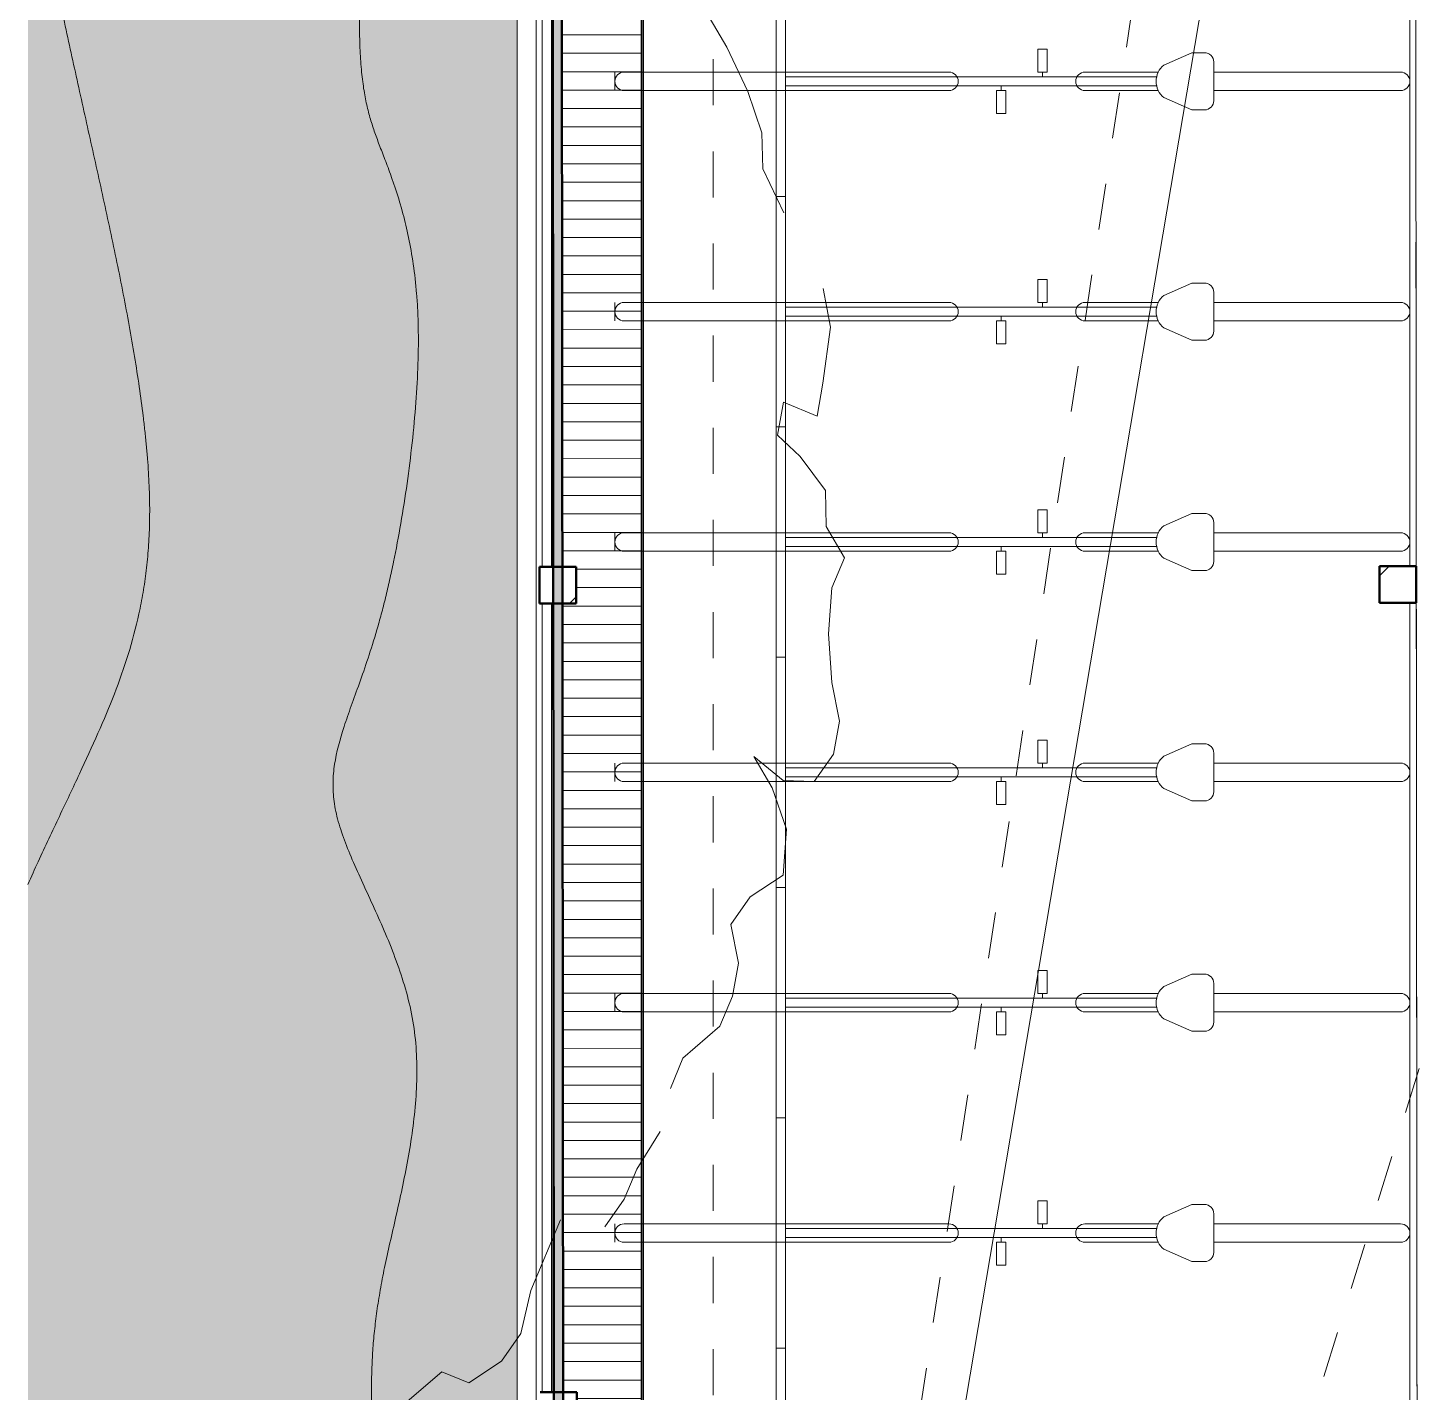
# Model space of a CAD drawing. Header units: metres. Extents: x -2.6 to 53.4, y 58.8 to 100.4.
# Drawn here: x -0.889 to 2.132, y 73.345 to 76.306 of the extents above; entities that cross this region are included whole.
import ezdxf

# ---------------------------------------------------------------- set-up
doc = ezdxf.new("R2010")
doc.units = ezdxf.units.M
doc.linetypes.add('Verdeckt', pattern=[0.003, 0.002, -0.001])
doc.linetypes.add('Verdeckt Unten', pattern=[0.005, 0.003, -0.002])
for name, color, linetype, lineweight in [('A-DETL-GENF_', 92, 'Continuous', 13), ('A-DETL-MBND', 5, 'Continuous', 5), ('A_2D', 7, 'Continuous', 13), ('A_Baeume', 92, 'Continuous', 13), ('A_Decken', 8, 'Continuous', 13), ('A_Parkplatz', 7, 'Continuous', 13), ('A_Raeume', 7, 'Continuous', 13), ('A_Raeume_', 7, 'Continuous', 5), ('A_Waende', 7, 'Continuous', 13), ('A_Waende_SHR', 251, 'Continuous', 13)]:
    doc.layers.add(name, color=color, linetype=linetype, lineweight=lineweight)

# ---------------------------------------------------------------- blocks, each defined once
blk = doc.blocks.new('Pergola1 - Pergola-4560027-263_PP_00EG_BT1')
at = {"layer": 'A_Waende_SHR', "lineweight": 5}
h = blk.add_hatch(dxfattribs=at)
h.set_pattern_fill('FP_95', color=250, style=0, pattern_type=2)
h.set_pattern_definition([(45, (0.1, 0), (-0.1414214, 0.2828427), []), (45, (0, 0), (-0.1414214, 0.2828427), [0.1, -0.15]), (45, (-0.1, 0), (-0.1414214, 0.2828427), [])])
h.paths.add_polyline_path([(0.227, 67.8896), (0.307, 67.8898), (0.3069, 67.9196), (0.2569, 67.9196), (0.2569, 67.9696), (0.2269, 67.9696), (0.227, 67.8896)])
h.paths.add_polyline_path([(2.0495, 67.8911), (2.1295, 67.8913), (2.1294, 67.9712), (2.0494, 67.9711), (2.0495, 67.8913)])
h.paths.add_polyline_path([(0.2769, 67.9396), (0.3069, 67.9396), (0.3069, 67.9696), (0.2769, 67.9696), (0.2769, 67.9411)])
h.paths.add_polyline_path([(0.2254, 69.6812), (0.2554, 69.6812), (0.2553, 69.7612), (0.2253, 69.7612)])
h.paths.add_polyline_path([(0.2754, 69.6813), (0.3054, 69.6813), (0.3053, 69.7613), (0.2753, 69.7613), (0.2754, 69.7313)])
h.paths.add_polyline_path([(0.2238, 71.4729), (0.2538, 71.4729), (0.2538, 71.5529), (0.2238, 71.5529)])
h.paths.add_polyline_path([(0.2738, 71.4729), (0.3038, 71.473), (0.3038, 71.553), (0.2738, 71.5529), (0.2738, 71.5229)])
h.paths.add_polyline_path([(2.0464, 71.4745), (2.1264, 71.4745), (2.1263, 71.5545), (2.0463, 71.5545)])
h.paths.add_polyline_path([(0.2223, 73.2646), (0.2523, 73.2646), (0.2517, 73.3446), (0.2222, 73.3446)])
h.paths.add_polyline_path([(0.2723, 73.2646), (0.3023, 73.2646), (0.3022, 73.3446), (0.2722, 73.3446), (0.2722, 73.3146)])
h.paths.add_polyline_path([(0.2207, 75.0562), (0.2507, 75.0562), (0.2507, 75.1362), (0.2207, 75.1362), (0.2207, 75.0705)])
h.paths.add_polyline_path([(0.2707, 75.0563), (0.3007, 75.0563), (0.3007, 75.1363), (0.2707, 75.1363), (0.2707, 75.0705)])
h.paths.add_polyline_path([(2.0433, 75.0578), (2.1233, 75.0579), (2.1232, 75.1379), (2.0432, 75.1378)])
h.paths.add_polyline_path([(0.2192, 76.8479), (0.2492, 76.8479), (0.2491, 76.9279), (0.2191, 76.9279)])
h.paths.add_polyline_path([(0.2692, 76.8479), (0.2992, 76.848), (0.2991, 76.928), (0.2691, 76.9279), (0.2691, 76.8979)])
h.paths.add_polyline_path([(0.2176, 78.6396), (0.2476, 78.6396), (0.2476, 78.7196), (0.2176, 78.7196), (0.2176, 78.6414)])
h.paths.add_polyline_path([(0.2676, 78.6396), (0.2976, 78.6396), (0.2976, 78.7196), (0.2676, 78.7196), (0.2676, 78.6414)])
h.paths.add_polyline_path([(2.0402, 78.6411), (2.1202, 78.6412), (2.1201, 78.7212), (2.0401, 78.7211)])
h.paths.add_polyline_path([(0.2161, 80.4312), (0.2461, 80.4312), (0.246, 80.4828), (0.296, 80.4828), (0.296, 80.5113), (0.216, 80.5112), (0.216, 80.4693)])
h.paths.add_polyline_path([(0.2661, 80.4313), (0.2961, 80.4313), (0.296, 80.4628), (0.2661, 80.4628), (0.2661, 80.4506)])
h.paths.add_polyline_path([(2.0386, 80.4328), (2.1186, 80.4329), (2.1186, 80.5129), (2.0386, 80.5128), (2.0386, 80.4628)])
h = blk.add_hatch(dxfattribs=at)
h.set_pattern_fill('FP_94', color=250, style=0, pattern_type=2)
h.set_pattern_definition([(216.87, (0.0833, 0.20825), (0.624749256, 0.416501116), [0.10413, -0.93713]), (206.565, (0.20825, 0.14578), (-0.20825414, -0.2082493), [0.23283, -0.23283]), (198.435, (0.20825, 0.04165), (-0.41650024, -0.208245843), [0.13171, -0.52684])])
h.paths.add_polyline_path([(0.2569, 67.9196), (2.0495, 67.9211), (2.0495, 67.9411), (0.2769, 67.9396), (0.2661, 80.4628), (2.0386, 80.4628), (2.0386, 80.4828), (0.246, 80.4828), (0.2569, 67.9285)])
at = {"layer": 'A_Waende', "lineweight": 50}
for p, q in [((0.246, 80.4828), (0.2569, 67.9196)), ((0.2769, 67.9396), (0.2661, 80.4628)), ((0.3007, 75.1363), (0.2207, 75.1362)), ((0.2207, 75.1362), (0.2207, 75.0562)), ((0.3007, 75.0563), (0.3007, 75.1363)), ((2.1232, 75.1379), (2.0432, 75.1378)), ((2.0432, 75.1378), (2.0433, 75.0578)), ((2.1233, 75.0579), (2.1232, 75.1379)), ((0.2207, 75.0562), (0.3007, 75.0563)), ((2.0433, 75.0578), (2.1233, 75.0579)), ((0.3022, 73.3446), (0.2222, 73.3446)), ((0.3023, 73.2646), (0.3022, 73.3446))]:
    blk.add_line(p, q, dxfattribs=at)
blk = doc.blocks.new('Bepf_Baum - Rotahorn - 9 Meter-V40-263_PP_00EG_BT1')
at = {"layer": 'A_Baeume'}
for p, q in [((1.5756, 1.899), (1.6703, 1.8279)), ((1.6703, 1.8279), (1.7491, 1.7568)), ((1.7491, 1.7568), (1.8122, 1.6857)), ((1.8122, 1.6857), (1.8438, 1.6146)), ((1.8438, 1.6146), (1.9226, 1.5435)), ((2.0646, 1.425), (2.1119, 1.3539)), ((2.1119, 1.3539), (2.1434, 1.2354)), ((2.1434, 1.2354), (2.1592, 1.1643)), ((2.0803, 1.1643), (2.0961, 1.0932)), ((2.1592, 1.1643), (2.0803, 1.1643)), ((2.0961, 1.0932), (2.1592, 1.0695)), ((2.1592, 1.0695), (2.2381, 1.0221)), ((2.2381, 1.0221), (2.2696, 0.951)), ((2.2696, 0.951), (2.3327, 0.9036)), ((2.3327, 0.9036), (2.3327, 0.8325)), ((2.3327, 0.8325), (2.3642, 0.7377)), ((2.3642, 0.7377), (2.4116, 0.6429)), ((2.4116, 0.6429), (2.4589, 0.5718)), ((2.4589, 0.5718), (2.4747, 0.5007)), ((2.4747, 0.5007), (2.4589, 0.4296)), ((2.3169, 0.4296), (2.38, 0.3822)), ((2.3958, 0.4059), (2.3169, 0.4296)), ((2.4589, 0.4296), (2.3958, 0.4059)), ((2.38, 0.3822), (2.4431, 0.3111)), ((2.4431, 0.3111), (2.4747, 0.2163)), ((2.4747, 0.2163), (2.4273, 0.1452)), ((2.4273, 0.1452), (2.4116, 0.0741)), ((2.4116, 0.0741), (2.4589, 0.003)), ((2.4589, 0.003), (2.4747, -0.0681)), ((2.4747, -0.0681), (2.4747, -0.1392)), ((2.4747, -0.1392), (2.4273, -0.234)), ((2.4273, -0.234), (2.4273, -0.3051)), ((2.4431, -0.3999), (2.4273, -0.4947)), ((2.4273, -0.4947), (2.4273, -0.5658)), ((2.4273, -0.5658), (2.4116, -0.6369)), ((2.3169, -0.6606), (2.3169, -0.8265)), ((2.3169, -0.8265), (2.3327, -0.9213)), ((2.3327, -0.9213), (2.3169, -0.9924)), ((2.3169, -0.9924), (2.2696, -1.0635)), ((2.2065, -1.0635), (2.1592, -1.1583)), ((2.2696, -1.0635), (2.2065, -1.0635))]:
    blk.add_line(p, q, dxfattribs=at)
blk = doc.blocks.new('Park_Fahrrad_Reihe - Park_Fahrrad_Reihe-4859546-263_PP_00EG_BT1')
at = {"layer": 'A_Parkplatz'}
for p, q in [((5.48, 0.775), (5.52, 0.775)), ((5.98, 0.775), (6.02, 0.775)), ((6.48, 0.775), (6.52, 0.775)), ((6.98, 0.775), (7.02, 0.775)), ((7.48, 0.775), (7.52, 0.775)), ((5.48, 0.05), (5.48, 0.755)), ((5.52, 0.755), (5.52, 0.05)), ((5.98, 0.05), (5.98, 0.755)), ((6.02, 0.755), (6.02, 0.05)), ((6.48, 0.05), (6.48, 0.755)), ((6.52, 0.755), (6.52, 0.05)), ((6.98, 0.05), (6.98, 0.755)), ((7.02, 0.755), (7.02, 0.05)), ((7.48, 0.05), (7.48, 0.755)), ((7.52, 0.755), (7.52, 0.05)), ((4.75, 0.425), (5.25, 0.425)), ((5.25, 0.405), (5.25, 0.425)), ((5.25, 0.425), (5.75, 0.425)), ((5.25, 0.425), (5.25, 0.405)), ((5.75, 0.405), (5.75, 0.425)), ((5.75, 0.425), (6.25, 0.425)), ((5.75, 0.425), (5.75, 0.405)), ((6.25, 0.405), (6.25, 0.425)), ((6.25, 0.425), (6.75, 0.425)), ((6.25, 0.425), (6.25, 0.405)), ((6.75, 0.405), (6.75, 0.425)), ((6.75, 0.425), (7.25, 0.425)), ((6.75, 0.425), (6.75, 0.405)), ((7.25, 0.405), (7.25, 0.425)), ((7.25, 0.425), (7.75, 0.425)), ((7.25, 0.425), (7.25, 0.405)), ((7.75, 0.425), (7.75, 0.405)), ((5.25, 0.405), (4.75, 0.405)), ((5.75, 0.405), (5.25, 0.405)), ((5.49, -0.4007), (5.49, 0.405)), ((5.51, -0.4007), (5.51, 0.405)), ((6.25, 0.405), (5.75, 0.405)), ((5.99, -0.4007), (5.99, 0.405)), ((6.01, -0.4007), (6.01, 0.405)), ((6.75, 0.405), (6.25, 0.405)), ((6.49, -0.4007), (6.49, 0.405)), ((6.51, -0.4007), (6.51, 0.405)), ((7.25, 0.405), (6.75, 0.405)), ((6.99, -0.4007), (6.99, 0.405)), ((7.01, -0.4007), (7.01, 0.405)), ((7.75, 0.405), (7.25, 0.405)), ((7.49, -0.4007), (7.49, 0.405)), ((7.51, -0.4007), (7.51, 0.405)), ((5.43, -0.0734), (5.43, -0.0534)), ((5.43, -0.0534), (5.48, -0.0534)), ((5.48, -0.0534), (5.48, -0.0734)), ((5.93, -0.0734), (5.93, -0.0534)), ((5.93, -0.0534), (5.98, -0.0534)), ((5.98, -0.0534), (5.98, -0.0734)), ((6.43, -0.0734), (6.43, -0.0534)), ((6.43, -0.0534), (6.48, -0.0534)), ((6.48, -0.0534), (6.48, -0.0734)), ((6.93, -0.0734), (6.93, -0.0534)), ((6.93, -0.0534), (6.98, -0.0534)), ((6.98, -0.0534), (6.98, -0.0734)), ((7.43, -0.0734), (7.43, -0.0534)), ((7.43, -0.0534), (7.48, -0.0534)), ((7.48, -0.0534), (7.48, -0.0734)), ((5.48, -0.0734), (5.43, -0.0734)), ((5.48, -0.0634), (5.49, -0.0634)), ((5.98, -0.0734), (5.93, -0.0734)), ((5.98, -0.0634), (5.99, -0.0634)), ((6.48, -0.0734), (6.43, -0.0734)), ((6.48, -0.0634), (6.49, -0.0634)), ((6.98, -0.0734), (6.93, -0.0734)), ((6.98, -0.0634), (6.99, -0.0634)), ((7.48, -0.0734), (7.43, -0.0734)), ((7.48, -0.0634), (7.49, -0.0634)), ((5.52, -0.163), (5.52, -0.143)), ((5.52, -0.143), (5.57, -0.143)), ((5.57, -0.143), (5.57, -0.163)), ((6.02, -0.163), (6.02, -0.143)), ((6.02, -0.143), (6.07, -0.143)), ((6.07, -0.143), (6.07, -0.163)), ((6.52, -0.163), (6.52, -0.143)), ((6.52, -0.143), (6.57, -0.143)), ((6.57, -0.143), (6.57, -0.163)), ((7.02, -0.163), (7.02, -0.143)), ((7.02, -0.143), (7.07, -0.143)), ((7.07, -0.143), (7.07, -0.163)), ((7.52, -0.163), (7.52, -0.143)), ((7.52, -0.143), (7.57, -0.143)), ((7.57, -0.143), (7.57, -0.163)), ((5.52, -0.153), (5.51, -0.153)), ((5.57, -0.163), (5.52, -0.163)), ((6.02, -0.153), (6.01, -0.153)), ((6.07, -0.163), (6.02, -0.163)), ((6.52, -0.153), (6.51, -0.153)), ((6.57, -0.163), (6.52, -0.163)), ((7.02, -0.153), (7.01, -0.153)), ((7.07, -0.163), (7.02, -0.163)), ((7.52, -0.153), (7.51, -0.153)), ((7.57, -0.163), (7.52, -0.163)), ((5.48, -0.4042), (5.48, -0.245)), ((5.52, -0.245), (5.52, -0.4042)), ((5.98, -0.4042), (5.98, -0.245)), ((6.02, -0.245), (6.02, -0.4042)), ((6.48, -0.4042), (6.48, -0.245)), ((6.52, -0.245), (6.52, -0.4042)), ((6.98, -0.4042), (6.98, -0.245)), ((7.02, -0.245), (7.02, -0.4042)), ((7.48, -0.4042), (7.48, -0.245)), ((7.52, -0.245), (7.52, -0.4042)), ((5.4647, -0.4163), (5.438, -0.4769)), ((5.5353, -0.4163), (5.562, -0.4769)), ((5.9647, -0.4163), (5.938, -0.4769)), ((6.0353, -0.4163), (6.062, -0.4769)), ((6.4647, -0.4163), (6.438, -0.4769)), ((6.5353, -0.4163), (6.562, -0.4769)), ((6.9647, -0.4163), (6.938, -0.4769)), ((7.0353, -0.4163), (7.062, -0.4769)), ((7.4647, -0.4163), (7.438, -0.4769)), ((7.5353, -0.4163), (7.562, -0.4769)), ((5.438, -0.4769), (5.438, -0.5044)), ((5.562, -0.4769), (5.562, -0.5044)), ((5.938, -0.4769), (5.938, -0.5044)), ((6.062, -0.4769), (6.062, -0.5044)), ((6.438, -0.4769), (6.438, -0.5044)), ((6.562, -0.4769), (6.562, -0.5044)), ((6.938, -0.4769), (6.938, -0.5044)), ((7.062, -0.4769), (7.062, -0.5044)), ((7.438, -0.4769), (7.438, -0.5044)), ((7.562, -0.4769), (7.562, -0.5044)), ((5.458, -0.5244), (5.542, -0.5244)), ((5.48, -0.93), (5.48, -0.5244)), ((5.52, -0.5244), (5.52, -0.93)), ((5.958, -0.5244), (6.042, -0.5244)), ((5.98, -0.93), (5.98, -0.5244)), ((6.02, -0.5244), (6.02, -0.93)), ((6.458, -0.5244), (6.542, -0.5244)), ((6.48, -0.93), (6.48, -0.5244)), ((6.52, -0.5244), (6.52, -0.93)), ((6.958, -0.5244), (7.042, -0.5244)), ((6.98, -0.93), (6.98, -0.5244)), ((7.02, -0.5244), (7.02, -0.93)), ((7.458, -0.5244), (7.542, -0.5244)), ((7.48, -0.93), (7.48, -0.5244)), ((7.52, -0.5244), (7.52, -0.93)), ((4.75, -0.95), (5.25, -0.95)), ((5.25, -0.95), (5.75, -0.95)), ((5.75, -0.95), (6.25, -0.95)), ((6.25, -0.95), (6.75, -0.95)), ((6.75, -0.95), (6.8679, -0.95)), ((6.9479, -0.95), (7.25, -0.95)), ((7.25, -0.95), (7.75, -0.95))]:
    blk.add_line(p, q, dxfattribs=at)
for centre, radius, start, end in [((5.5, 0.755), 0.02, 0, 180), ((6, 0.755), 0.02, 0, 180), ((6.5, 0.755), 0.02, 0, 180), ((7, 0.755), 0.02, 0, 180), ((7.5, 0.755), 0.02, 0, 180), ((5.5, 0.05), 0.02, 180, 360), ((6, 0.05), 0.02, 180, 360), ((6.5, 0.05), 0.02, 180, 360), ((7, 0.05), 0.02, 180, 360), ((7.5, 0.05), 0.02, 180, 360), ((5.5, -0.245), 0.02, 0, 180), ((6, -0.245), 0.02, 0, 180), ((6.5, -0.245), 0.02, 0, 180), ((7, -0.245), 0.02, 0, 180), ((7.5, -0.245), 0.02, 0, 180), ((5.5, -0.445), 0.0455, 39.1071, 140.8929), ((6, -0.445), 0.0455, 39.1071, 140.8929), ((6.5, -0.445), 0.0455, 39.1071, 140.8929), ((7, -0.445), 0.0455, 39.1071, 140.8929), ((7.5, -0.445), 0.0455, 39.1071, 140.8929), ((5.458, -0.5044), 0.02, 180, 270), ((5.542, -0.5044), 0.02, 270, 0), ((5.958, -0.5044), 0.02, 180, 270), ((6.042, -0.5044), 0.02, 270, 0), ((6.458, -0.5044), 0.02, 180, 270), ((6.542, -0.5044), 0.02, 270, 0), ((6.958, -0.5044), 0.02, 180, 270), ((7.042, -0.5044), 0.02, 270, 0), ((7.458, -0.5044), 0.02, 180, 270), ((7.542, -0.5044), 0.02, 270, 0), ((5.5, -0.93), 0.02, 180, 360), ((6, -0.93), 0.02, 180, 360), ((6.5, -0.93), 0.02, 180, 360), ((7, -0.93), 0.02, 180, 360), ((7.5, -0.93), 0.02, 180, 360)]:
    blk.add_arc(centre, radius, start, end, dxfattribs=at)
blk = doc.blocks.new('Park_Fahrrad_Reihe - Park_Fahrrad_Reihe-V42-263_PP_00EG_BT1')
at = {"layer": 'A_Parkplatz'}
for p, q in [((0.98, 0.775), (1.02, 0.775)), ((1.48, 0.775), (1.52, 0.775)), ((1.98, 0.775), (2.02, 0.775)), ((2.48, 0.775), (2.52, 0.775)), ((2.98, 0.775), (3.02, 0.775)), ((3.48, 0.775), (3.52, 0.775)), ((0.98, 0.05), (0.98, 0.755)), ((1.02, 0.755), (1.02, 0.05)), ((1.48, 0.05), (1.48, 0.755)), ((1.52, 0.755), (1.52, 0.05)), ((1.98, 0.05), (1.98, 0.755)), ((2.02, 0.755), (2.02, 0.05)), ((2.48, 0.05), (2.48, 0.755)), ((2.52, 0.755), (2.52, 0.05)), ((2.98, 0.05), (2.98, 0.755)), ((3.02, 0.755), (3.02, 0.05)), ((3.48, 0.05), (3.48, 0.755)), ((3.52, 0.755), (3.52, 0.05)), ((0.25, 0.425), (0.75, 0.425)), ((0.75, 0.405), (0.75, 0.425)), ((0.75, 0.425), (1.25, 0.425)), ((0.75, 0.425), (0.75, 0.405)), ((1.25, 0.405), (1.25, 0.425)), ((1.25, 0.425), (1.75, 0.425)), ((1.25, 0.425), (1.25, 0.405)), ((1.75, 0.405), (1.75, 0.425)), ((1.75, 0.425), (2.25, 0.425)), ((1.75, 0.425), (1.75, 0.405)), ((2.25, 0.405), (2.25, 0.425)), ((2.25, 0.425), (2.75, 0.425)), ((2.25, 0.425), (2.25, 0.405)), ((2.75, 0.405), (2.75, 0.425)), ((2.75, 0.425), (3.25, 0.425)), ((2.75, 0.425), (2.75, 0.405)), ((3.25, 0.405), (3.25, 0.425)), ((3.25, 0.425), (3.75, 0.425)), ((3.25, 0.425), (3.25, 0.405)), ((0.75, 0.405), (0.25, 0.405)), ((1.25, 0.405), (0.75, 0.405)), ((0.99, -0.4007), (0.99, 0.405)), ((1.01, -0.4007), (1.01, 0.405)), ((1.75, 0.405), (1.25, 0.405)), ((1.49, -0.4007), (1.49, 0.405)), ((1.51, -0.4007), (1.51, 0.405)), ((2.25, 0.405), (1.75, 0.405)), ((1.99, -0.4007), (1.99, 0.405)), ((2.01, -0.4007), (2.01, 0.405)), ((2.75, 0.405), (2.25, 0.405)), ((2.49, -0.4007), (2.49, 0.405)), ((2.51, -0.4007), (2.51, 0.405)), ((3.25, 0.405), (2.75, 0.405)), ((2.99, -0.4007), (2.99, 0.405)), ((3.01, -0.4007), (3.01, 0.405)), ((3.75, 0.405), (3.25, 0.405)), ((3.49, -0.4007), (3.49, 0.405)), ((3.51, -0.4007), (3.51, 0.405)), ((0.93, -0.0734), (0.93, -0.0534)), ((0.93, -0.0534), (0.98, -0.0534)), ((0.98, -0.0534), (0.98, -0.0734)), ((1.43, -0.0734), (1.43, -0.0534)), ((1.43, -0.0534), (1.48, -0.0534)), ((1.48, -0.0534), (1.48, -0.0734)), ((1.93, -0.0734), (1.93, -0.0534)), ((1.93, -0.0534), (1.98, -0.0534)), ((1.98, -0.0534), (1.98, -0.0734)), ((2.43, -0.0734), (2.43, -0.0534)), ((2.43, -0.0534), (2.48, -0.0534)), ((2.48, -0.0534), (2.48, -0.0734)), ((2.93, -0.0734), (2.93, -0.0534)), ((2.93, -0.0534), (2.98, -0.0534)), ((2.98, -0.0534), (2.98, -0.0734)), ((3.43, -0.0734), (3.43, -0.0534)), ((3.43, -0.0534), (3.48, -0.0534)), ((3.48, -0.0534), (3.48, -0.0734)), ((0.98, -0.0734), (0.93, -0.0734)), ((0.98, -0.0634), (0.99, -0.0634)), ((1.48, -0.0734), (1.43, -0.0734)), ((1.48, -0.0634), (1.49, -0.0634)), ((1.98, -0.0734), (1.93, -0.0734)), ((1.98, -0.0634), (1.99, -0.0634)), ((2.48, -0.0734), (2.43, -0.0734)), ((2.48, -0.0634), (2.49, -0.0634)), ((2.98, -0.0734), (2.93, -0.0734)), ((2.98, -0.0634), (2.99, -0.0634)), ((3.48, -0.0734), (3.43, -0.0734)), ((3.48, -0.0634), (3.49, -0.0634)), ((1.02, -0.163), (1.02, -0.143)), ((1.02, -0.143), (1.07, -0.143)), ((1.07, -0.143), (1.07, -0.163)), ((1.52, -0.163), (1.52, -0.143)), ((1.52, -0.143), (1.57, -0.143)), ((1.57, -0.143), (1.57, -0.163)), ((2.02, -0.163), (2.02, -0.143)), ((2.02, -0.143), (2.07, -0.143)), ((2.07, -0.143), (2.07, -0.163)), ((2.52, -0.163), (2.52, -0.143)), ((2.52, -0.143), (2.57, -0.143)), ((2.57, -0.143), (2.57, -0.163)), ((3.02, -0.163), (3.02, -0.143)), ((3.02, -0.143), (3.07, -0.143)), ((3.07, -0.143), (3.07, -0.163)), ((3.52, -0.163), (3.52, -0.143)), ((3.52, -0.143), (3.57, -0.143)), ((3.57, -0.143), (3.57, -0.163)), ((1.02, -0.153), (1.01, -0.153)), ((1.07, -0.163), (1.02, -0.163)), ((1.52, -0.153), (1.51, -0.153)), ((1.57, -0.163), (1.52, -0.163)), ((2.02, -0.153), (2.01, -0.153)), ((2.07, -0.163), (2.02, -0.163)), ((2.52, -0.153), (2.51, -0.153)), ((2.57, -0.163), (2.52, -0.163)), ((3.02, -0.153), (3.01, -0.153)), ((3.07, -0.163), (3.02, -0.163)), ((3.52, -0.153), (3.51, -0.153)), ((3.57, -0.163), (3.52, -0.163)), ((0.98, -0.4042), (0.98, -0.245)), ((1.02, -0.245), (1.02, -0.4042)), ((1.48, -0.4042), (1.48, -0.245)), ((1.52, -0.245), (1.52, -0.4042)), ((1.98, -0.4042), (1.98, -0.245)), ((2.02, -0.245), (2.02, -0.4042)), ((2.48, -0.4042), (2.48, -0.245)), ((2.52, -0.245), (2.52, -0.4042)), ((2.98, -0.4042), (2.98, -0.245)), ((3.02, -0.245), (3.02, -0.4042)), ((3.48, -0.4042), (3.48, -0.245)), ((3.52, -0.245), (3.52, -0.4042)), ((0.9647, -0.4163), (0.938, -0.4769)), ((1.0353, -0.4163), (1.062, -0.4769)), ((1.4647, -0.4163), (1.438, -0.4769)), ((1.5353, -0.4163), (1.562, -0.4769)), ((1.9647, -0.4163), (1.938, -0.4769)), ((2.0353, -0.4163), (2.062, -0.4769)), ((2.4647, -0.4163), (2.438, -0.4769)), ((2.5353, -0.4163), (2.562, -0.4769)), ((2.9647, -0.4163), (2.938, -0.4769)), ((3.0353, -0.4163), (3.062, -0.4769)), ((3.4647, -0.4163), (3.438, -0.4769)), ((3.5353, -0.4163), (3.562, -0.4769)), ((0.938, -0.4769), (0.938, -0.5044)), ((1.062, -0.4769), (1.062, -0.5044)), ((1.438, -0.4769), (1.438, -0.5044)), ((1.562, -0.4769), (1.562, -0.5044)), ((1.938, -0.4769), (1.938, -0.5044)), ((2.062, -0.4769), (2.062, -0.5044)), ((2.438, -0.4769), (2.438, -0.5044)), ((2.562, -0.4769), (2.562, -0.5044)), ((2.938, -0.4769), (2.938, -0.5044)), ((3.062, -0.4769), (3.062, -0.5044)), ((3.438, -0.4769), (3.438, -0.5044)), ((3.562, -0.4769), (3.562, -0.5044)), ((0.958, -0.5244), (1.042, -0.5244)), ((0.98, -0.93), (0.98, -0.5244)), ((1.02, -0.5244), (1.02, -0.93)), ((1.458, -0.5244), (1.542, -0.5244)), ((1.48, -0.93), (1.48, -0.5244)), ((1.52, -0.5244), (1.52, -0.93)), ((1.958, -0.5244), (2.042, -0.5244)), ((1.98, -0.93), (1.98, -0.5244)), ((2.02, -0.5244), (2.02, -0.93)), ((2.458, -0.5244), (2.542, -0.5244)), ((2.48, -0.93), (2.48, -0.5244)), ((2.52, -0.5244), (2.52, -0.93)), ((2.958, -0.5244), (3.042, -0.5244)), ((2.98, -0.93), (2.98, -0.5244)), ((3.02, -0.5244), (3.02, -0.93)), ((3.458, -0.5244), (3.542, -0.5244)), ((3.48, -0.93), (3.48, -0.5244)), ((3.52, -0.5244), (3.52, -0.93)), ((0.25, -0.95), (0.75, -0.95)), ((0.75, -0.95), (1.25, -0.95)), ((1.25, -0.95), (1.75, -0.95)), ((1.75, -0.95), (2.25, -0.95)), ((2.25, -0.95), (2.3679, -0.95)), ((2.4479, -0.95), (2.75, -0.95)), ((2.75, -0.95), (3.25, -0.95)), ((3.25, -0.95), (3.75, -0.95))]:
    blk.add_line(p, q, dxfattribs=at)
for centre, radius, start, end in [((1, 0.755), 0.02, 0, 180), ((1.5, 0.755), 0.02, 0, 180), ((2, 0.755), 0.02, 0, 180), ((2.5, 0.755), 0.02, 0, 180), ((3, 0.755), 0.02, 0, 180), ((3.5, 0.755), 0.02, 0, 180), ((1, 0.05), 0.02, 180, 0), ((1.5, 0.05), 0.02, 180, 360), ((2, 0.05), 0.02, 180, 0), ((2.5, 0.05), 0.02, 180, 360), ((3, 0.05), 0.02, 180, 360), ((3.5, 0.05), 0.02, 180, 0), ((1, -0.245), 0.02, 0, 180), ((1.5, -0.245), 0.02, 0, 180), ((2, -0.245), 0.02, 0, 180), ((2.5, -0.245), 0.02, 0, 180), ((3, -0.245), 0.02, 0, 180), ((3.5, -0.245), 0.02, 0, 180), ((1, -0.445), 0.0455, 39.1071, 140.8929), ((1.5, -0.445), 0.0455, 39.1071, 140.8929), ((2, -0.445), 0.0455, 39.1071, 140.8929), ((2.5, -0.445), 0.0455, 39.1071, 140.8929), ((3, -0.445), 0.0455, 39.1071, 140.8929), ((3.5, -0.445), 0.0455, 39.1071, 140.8929), ((0.958, -0.5044), 0.02, 180, 270), ((1.042, -0.5044), 0.02, 270, 0), ((1.458, -0.5044), 0.02, 180, 270), ((1.542, -0.5044), 0.02, 270, 0), ((1.958, -0.5044), 0.02, 180, 270), ((2.042, -0.5044), 0.02, 270, 0), ((2.458, -0.5044), 0.02, 180, 270), ((2.542, -0.5044), 0.02, 270, 0), ((2.958, -0.5044), 0.02, 180, 270), ((3.042, -0.5044), 0.02, 270, 0), ((3.458, -0.5044), 0.02, 180, 270), ((3.542, -0.5044), 0.02, 270, 0), ((1, -0.93), 0.02, 180, 360), ((1.5, -0.93), 0.02, 180, 360), ((2, -0.93), 0.02, 180, 360), ((2.5, -0.93), 0.02, 180, 360), ((3, -0.93), 0.02, 180, 360), ((3.5, -0.93), 0.02, 180, 360)]:
    blk.add_arc(centre, radius, start, end, dxfattribs=at)
blk = doc.blocks.new('HLS_Rigol - 20x8cm-9179605-263_PP_00EG_BT1')
at = {"layer": 'A-DETL-MBND'}
h = blk.add_hatch(dxfattribs=at)
h.set_pattern_fill('FP_124', color=252, style=0, pattern_type=2)
h.set_pattern_definition([(359.99107, (-0.26287, 67.891), (-3.77e-06, 0.04), [])])
h.paths.add_polyline_path([(0.4417, 67.8905), (0.4417, 67.9197), (0.3069, 67.9196), (0.307, 67.8905), (0.4064, 67.8905)])
h.paths.add_polyline_path([(0.3069, 67.9396), (0.4417, 67.9397), (0.4417, 78.4899), (0.2707, 78.4655), (0.2678, 78.445), (0.2691, 76.9279), (0.2991, 76.928), (0.2991, 76.848), (0.2692, 76.8479), (0.2707, 75.1363), (0.3007, 75.1363), (0.3007, 75.0563), (0.2707, 75.0562), (0.2722, 73.3446), (0.3022, 73.3446), (0.3022, 73.2646), (0.2723, 73.2646), (0.2738, 71.5529), (0.3038, 71.553), (0.3038, 71.473), (0.2738, 71.4729), (0.2753, 69.7613), (0.3053, 69.7613), (0.3053, 69.6813), (0.2754, 69.6812), (0.2769, 67.9696), (0.3069, 67.9696), (0.3069, 67.9411)])
h.paths.add_polyline_path([(0.2517, 67.9696), (0.2569, 67.9696), (0.2554, 69.6812), (0.2517, 69.6812), (0.2517, 67.9696)])
h.paths.add_polyline_path([(0.2517, 69.7612), (0.2553, 69.7613), (0.2538, 71.4729), (0.2517, 71.4729), (0.2517, 69.7613)])
h.paths.add_polyline_path([(0.2517, 71.5529), (0.2538, 71.553), (0.2523, 73.2646), (0.2517, 73.2646), (0.2517, 71.553)])
h.paths.add_polyline_path([(0.2517, 73.3446), (0.2522, 73.3446), (0.2517, 73.3446)])
h.paths.add_polyline_path([(0.2707, 78.4905), (0.4417, 78.4905), (0.4417, 80.2762), (0.2662, 80.276), (0.2676, 78.7196), (0.2976, 78.7196), (0.2976, 78.6396), (0.2676, 78.6396), (0.2678, 78.4905)])
h.paths.add_polyline_path([(0.2662, 80.279), (0.4417, 80.2792), (0.4417, 80.2812), (0.2662, 80.281)])
h.paths.add_polyline_path([(0.296, 80.4828), (0.4417, 80.4828), (0.4417, 80.4896), (0.296, 80.4896)])
for p, q in [((0.4467, 67.9397), (0.4467, 80.2762)), ((0.4467, 67.9397), (0.4467, 80.2762)), ((0.4417, 67.9397), (0.4417, 78.4899)), ((0.442, 78.49), (0.442, 67.9397)), ((0.4437, 67.9397), (0.4437, 78.4902)), ((0.2467, 75.1362), (0.2467, 76.8479)), ((0.2467, 75.1362), (0.2467, 76.8479)), ((0.2497, 75.1362), (0.2497, 76.2674)), ((0.2501, 75.1362), (0.2501, 75.8143)), ((0.2467, 73.3446), (0.2467, 75.0562)), ((0.2467, 73.3446), (0.2467, 75.0562)), ((0.2497, 73.3446), (0.2497, 75.0562)), ((0.2501, 73.3446), (0.2501, 75.0562)), ((0.2517, 73.3446), (0.2517, 73.9871))]:
    blk.add_line(p, q, dxfattribs=at)

msp = doc.modelspace()

# ---------------------------------------------------------------- hatches: boundary and pattern name
at = {"layer": 'A-DETL-GENF_', "lineweight": 5}
h = msp.add_hatch(dxfattribs=at)
h.set_pattern_fill('FP_190', color=55, style=0, pattern_type=2)
h.set_pattern_definition([(90, (0, 0), (-0.17961, 0.17961), [0.04762, -0.31159]), (45, (0, 0), (-0.1796051, 0.1796051), [0.04763, -0.20638]), (135, (0, 0), (-0.1796051, -0.1796051), [0.04763, -0.20638])])
h.paths.add_polyline_path([(0.1722, 67.9571), (0.1722, 80.5655), (1.9567, 80.5655), (1.9567, 82.1446), (2.1214, 82.1447), (2.121, 91.8021), (-0.8892, 92.2838), (-0.8892, 68.3998), (0.1706, 67.9577)])

# ---------------------------------------------------------------- linework, layer by layer
at = {"layer": 'A_2D'}
for p, q in [((0.1722, 67.9571), (0.1722, 80.5655)), ((0.227, 67.8893), (2.3517, 80.4655))]:
    msp.add_line(p, q, dxfattribs=at)
at = {"layer": 'A_2D', "linetype": 'Verdeckt Unten'}
msp.add_line((0.5977, 72.738), (0.5977, 78.8332), dxfattribs=at)
at = {"layer": 'A_2D', "lineweight": 5}
msp.add_line((0.2722, 73.3446), (0.2722, 73.4196), dxfattribs=at)
at = {"layer": 'A_2D'}
for points, knots in [([(-0.8893, 72.0823), (-0.8868, 72.0796), (-0.8649, 72.0562), (-0.8216, 72.0183), (-0.7566, 71.9772), (-0.6998, 71.9507), (-0.6533, 71.9326), (-0.6179, 71.9202), (-0.5822, 71.9086), (-0.5462, 71.8974), (-0.5102, 71.8875), (-0.4746, 71.8795), (-0.4394, 71.8744), (-0.4051, 71.8728), (-0.3718, 71.8755), (-0.3398, 71.8834), (-0.3094, 71.8971), (-0.2808, 71.9175), (-0.2543, 71.9454), (-0.2302, 71.9815), (-0.2123, 72.019), (-0.1995, 72.0539), (-0.1876, 72.0923), (-0.1747, 72.1465), (-0.1619, 72.2201), (-0.1518, 72.3004), (-0.1413, 72.4145), (-0.135, 72.5359), (-0.1318, 72.6582), (-0.1308, 72.7487), (-0.131, 72.8364), (-0.132, 72.9198), (-0.1336, 72.9972), (-0.1353, 73.0553), (-0.1367, 73.0982), (-0.1382, 73.139), (-0.14, 73.1863), (-0.1419, 73.2379), (-0.1433, 73.2856), (-0.1439, 73.3303), (-0.1437, 73.3729), (-0.1425, 73.4075), (-0.1409, 73.4351), (-0.1393, 73.456), (-0.1373, 73.4771), (-0.1348, 73.4985), (-0.132, 73.5204), (-0.1286, 73.5429), (-0.1247, 73.5661), (-0.1203, 73.5902), (-0.1154, 73.6152), (-0.1079, 73.6501), (-0.0973, 73.6964), (-0.0838, 73.7555), (-0.0706, 73.8173), (-0.0589, 73.8813), (-0.05, 73.9465), (-0.0449, 74.0122), (-0.045, 74.0777), (-0.0513, 74.1423), (-0.0649, 74.2051), (-0.084, 74.2661), (-0.1067, 74.3251), (-0.1315, 74.3819), (-0.1566, 74.4364), (-0.1804, 74.4883), (-0.201, 74.5375), (-0.2141, 74.5761), (-0.2214, 74.6055), (-0.2262, 74.6338), (-0.2281, 74.6678), (-0.2233, 74.7207), (-0.2086, 74.7743), (-0.1879, 74.8337), (-0.1701, 74.8825), (-0.1511, 74.9369), (-0.135, 74.988), (-0.1224, 75.033), (-0.1131, 75.069), (-0.1042, 75.107), (-0.0929, 75.1599), (-0.0797, 75.2296), (-0.0615, 75.3459), (-0.0484, 75.4649), (-0.0422, 75.5779), (-0.0416, 75.6442), (-0.0432, 75.6936), (-0.0463, 75.7404), (-0.0525, 75.7942), (-0.0628, 75.852), (-0.0793, 75.9206), (-0.0982, 75.9776), (-0.1162, 76.0251), (-0.1284, 76.0564), (-0.1391, 76.0857), (-0.1484, 76.1151), (-0.1548, 76.1415), (-0.1592, 76.165), (-0.1621, 76.184), (-0.1646, 76.2046), (-0.1666, 76.2267), (-0.1681, 76.2503), (-0.1695, 76.2835), (-0.17, 76.3461), (-0.1657, 76.4265), (-0.1558, 76.5132), (-0.1452, 76.5809), (-0.1314, 76.6505), (-0.11, 76.7456), (-0.0799, 76.8676), (-0.0513, 76.9915), (-0.0329, 77.0904), (-0.0223, 77.1641), (-0.0168, 77.2248), (-0.0149, 77.2727), (-0.0148, 77.3202), (-0.0178, 77.3787), (-0.0257, 77.4477), (-0.037, 77.5156), (-0.0557, 77.6047), (-0.0837, 77.7139), (-0.1128, 77.8209), (-0.1335, 77.9056), (-0.1469, 77.9687), (-0.1577, 78.0316), (-0.1694, 78.1153), (-0.1786, 78.1989), (-0.1879, 78.2826), (-0.1955, 78.3456), (-0.2045, 78.4088), (-0.2154, 78.4724), (-0.229, 78.5364), (-0.2459, 78.6009), (-0.2645, 78.6651), (-0.2833, 78.7282), (-0.3004, 78.7893), (-0.3144, 78.8477), (-0.3235, 78.9024), (-0.3261, 78.9526), (-0.3214, 78.99), (-0.3141, 79.018), (-0.3069, 79.0382), (-0.2983, 79.0579), (-0.2885, 79.0773), (-0.2775, 79.0966), (-0.2655, 79.116), (-0.2528, 79.1357), (-0.2395, 79.156), (-0.2257, 79.1771), (-0.2116, 79.1992), (-0.1974, 79.2224), (-0.1786, 79.2554), (-0.1555, 79.3), (-0.1294, 79.3577), (-0.1058, 79.4183), (-0.0856, 79.4807), (-0.0722, 79.5332), (-0.0642, 79.5748), (-0.0579, 79.6161), (-0.0529, 79.667), (-0.0505, 79.7273), (-0.0505, 79.7868), (-0.052, 79.8456), (-0.0539, 79.9037), (-0.0549, 79.9612), (-0.0546, 80.0184), (-0.0533, 80.0759), (-0.0513, 80.1342), (-0.0488, 80.1939), (-0.0452, 80.2759), (-0.0408, 80.3847), (-0.0379, 80.5291), (-0.0364, 80.6556), (-0.0353, 80.7572), (-0.0342, 80.8582), (-0.0327, 80.9564), (-0.0303, 81.0489), (-0.0276, 81.1151), (-0.0236, 81.1774), (-0.0177, 81.2357), (-0.0096, 81.2893), (0.0012, 81.3379), (0.0151, 81.381), (0.0326, 81.4181), (0.0496, 81.4453), (0.0643, 81.4655), (0.0757, 81.4803), (0.0874, 81.4947), (0.0993, 81.509), (0.1114, 81.5234), (0.1235, 81.5381), (0.1355, 81.5533), (0.1474, 81.5693), (0.159, 81.5862), (0.1702, 81.6042), (0.1809, 81.6235), (0.1944, 81.6514), (0.2096, 81.6906), (0.2244, 81.7461), (0.2356, 81.8088), (0.243, 81.8771), (0.2463, 81.9498), (0.2455, 82.0255), (0.2402, 82.1028), (0.2305, 82.1804), (0.216, 82.2569), (0.1965, 82.3309), (0.172, 82.401), (0.1423, 82.4663), (0.0966, 82.5466), (0.0427, 82.6166), (-0.0174, 82.6753), (-0.0811, 82.7262), (-0.1492, 82.7651), (-0.2197, 82.7912), (-0.2644, 82.8019), (-0.3002, 82.8071), (-0.3361, 82.8099), (-0.3808, 82.8096), (-0.4336, 82.805), (-0.4849, 82.7979), (-0.5341, 82.7901), (-0.5807, 82.7834), (-0.6168, 82.7802), (-0.6437, 82.78), (-0.6629, 82.7813), (-0.681, 82.7842), (-0.6978, 82.789), (-0.7136, 82.7955), (-0.7285, 82.8037), (-0.7427, 82.8133), (-0.7562, 82.8243), (-0.7693, 82.8366), (-0.7821, 82.8498), (-0.7948, 82.864), (-0.8075, 82.879), (-0.8203, 82.8946), (-0.8379, 82.9161), (-0.8601, 82.9425), (-0.8795, 82.9637), (-0.8891, 82.9735)], [0.3762307, 0.3762307, 0.3762307, 0.3762307, 0.3767258, 0.3806706, 0.3846154, 0.3885602, 0.3905325, 0.3925049, 0.3944773, 0.3964497, 0.3984221, 0.4003945, 0.4023669, 0.4043393, 0.4063116, 0.408284, 0.4102564, 0.4122288, 0.4142012, 0.4161736, 0.418146, 0.4191321, 0.4201183, 0.4220907, 0.4240631, 0.4260355, 0.4280079, 0.4319527, 0.433925, 0.4358974, 0.4378698, 0.4398422, 0.4418146, 0.443787, 0.4447732, 0.4457594, 0.4477318, 0.4497041, 0.4516765, 0.4536489, 0.4556213, 0.4575937, 0.4585799, 0.4595661, 0.4605523, 0.4615385, 0.4625247, 0.4635108, 0.464497, 0.4654832, 0.4664694, 0.4674556, 0.469428, 0.4714004, 0.4733728, 0.4753452, 0.4773176, 0.4792899, 0.4812623, 0.4832347, 0.4852071, 0.4871795, 0.4891519, 0.4911243, 0.4930966, 0.495069, 0.4970414, 0.4990138, 0.5, 0.5009862, 0.5029586, 0.504931, 0.5088757, 0.5108481, 0.5128205, 0.5147929, 0.5167653, 0.5177515, 0.5187377, 0.5197239, 0.5207101, 0.5226824, 0.5246548, 0.5285996, 0.530572, 0.5325444, 0.5335306, 0.5345168, 0.5364892, 0.5384615, 0.5404339, 0.5443787, 0.5463511, 0.5483235, 0.5502959, 0.5522682, 0.5542406, 0.5552268, 0.556213, 0.5571992, 0.5581854, 0.5591716, 0.5601578, 0.5621302, 0.566075, 0.5680473, 0.5700197, 0.5719921, 0.5739645, 0.5779093, 0.581854, 0.5838264, 0.5857988, 0.5877712, 0.5887574, 0.5897436, 0.591716, 0.5936884, 0.5956607, 0.5976331, 0.6015779, 0.6055227, 0.6074951, 0.6094675, 0.6114398, 0.6134122, 0.617357, 0.6193294, 0.6213018, 0.6232742, 0.6252465, 0.6272189, 0.6291913, 0.6311637, 0.6331361, 0.6351085, 0.6370809, 0.6390533, 0.6410256, 0.642998, 0.6439842, 0.6449704, 0.6459566, 0.6469428, 0.647929, 0.6489152, 0.6499014, 0.6508876, 0.6518738, 0.65286, 0.6538462, 0.6548323, 0.6568047, 0.6587771, 0.6607495, 0.6627219, 0.6646943, 0.6656805, 0.6666667, 0.6686391, 0.6706114, 0.6725838, 0.6745562, 0.6765286, 0.678501, 0.6804734, 0.6824458, 0.6844181, 0.6863905, 0.6883629, 0.6923077, 0.6962525, 0.7001972, 0.7021696, 0.704142, 0.7080868, 0.7100592, 0.7120316, 0.7140039, 0.7159763, 0.7179487, 0.7199211, 0.7218935, 0.7238659, 0.7258383, 0.7268245, 0.7278107, 0.7287968, 0.729783, 0.7307692, 0.7317554, 0.7327416, 0.7337278, 0.734714, 0.7357002, 0.7366864, 0.7376726, 0.739645, 0.7416174, 0.7435897, 0.7455621, 0.7475345, 0.7495069, 0.7514793, 0.7534517, 0.7554241, 0.7573964, 0.7593688, 0.7613412, 0.7633136, 0.7672584, 0.7692308, 0.7712032, 0.7751479, 0.7771203, 0.7790927, 0.7800789, 0.7810651, 0.7830375, 0.7850099, 0.7869822, 0.7889546, 0.790927, 0.7928994, 0.7938856, 0.7948718, 0.795858, 0.7968442, 0.7978304, 0.7988166, 0.7998028, 0.800789, 0.8017751, 0.8027613, 0.8037475, 0.8047337, 0.8057199, 0.8067061, 0.8086785, 0.8104287, 0.8104287, 0.8104287, 0.8104287]), ([(-0.8893, 76.7467), (-0.8856, 76.7222), (-0.8748, 76.6534), (-0.855, 76.5411), (-0.8334, 76.4314), (-0.8151, 76.3433), (-0.7961, 76.2547), (-0.7764, 76.1653), (-0.7562, 76.0744), (-0.7357, 75.9825), (-0.7102, 75.8663), (-0.6816, 75.7276), (-0.661, 75.6145), (-0.6473, 75.5267), (-0.6401, 75.4733), (-0.6353, 75.4315), (-0.6322, 75.4007), (-0.6295, 75.3705), (-0.6275, 75.3409), (-0.626, 75.312), (-0.6248, 75.2743), (-0.6249, 75.229), (-0.6273, 75.1772), (-0.6321, 75.1276), (-0.639, 75.0801), (-0.6509, 75.0188), (-0.6705, 74.9454), (-0.7006, 74.8602), (-0.7363, 74.7751), (-0.7766, 74.6876), (-0.8132, 74.6107), (-0.8436, 74.5463), (-0.8665, 74.497), (-0.8818, 74.4634), (-0.8892, 74.4466)], [0.23058526, 0.23058526, 0.23058526, 0.23058526, 0.23274162, 0.23668639, 0.24063116, 0.24260355, 0.24457594, 0.24852071, 0.2504931, 0.25246548, 0.25641026, 0.26035503, 0.2642998, 0.26627219, 0.26824458, 0.26923077, 0.27021696, 0.27120316, 0.27218935, 0.27317554, 0.27416174, 0.27613412, 0.27810651, 0.2800789, 0.28205128, 0.28402367, 0.28796844, 0.29191321, 0.29585799, 0.29980276, 0.30374753, 0.30571992, 0.30769231, 0.30958457, 0.30958457, 0.30958457, 0.30958457])]:
    msp.add_open_spline(points, degree=3, knots=knots, dxfattribs=at)
at = {"layer": 'A_Decken', "linetype": 'Verdeckt Unten'}
for p, q in [((0.4469, 68.6012), (4.0799, 80.3602)), ((0.4469, 69.3429), (2.1013, 80.2743))]:
    msp.add_line(p, q, dxfattribs=at)
at = {"layer": 'A_Decken'}
for p, q in [((0.4469, 80.2762), (0.4469, 69.3429)), ((0.227, 75.1362), (0.227, 76.8479)), ((0.227, 73.3446), (0.227, 75.0562))]:
    msp.add_line(p, q, dxfattribs=at)
at = {"layer": 'A_Raeume', "color": 8, "linetype": 'Verdeckt'}
for p, q in [((0.2137, 67.9398), (0.2137, 80.5148)), ((2.1202, 78.6412), (2.1232, 75.1379)), ((2.1233, 75.0579), (2.1263, 71.5545))]:
    msp.add_line(p, q, dxfattribs=at)
at = {"layer": 'A_Raeume_', "flags": 128}
msp.add_lwpolyline([(-0.8892, 68.3542), (0.2137, 67.8948), (0.2137, 68.0275), (0.2137, 80.5148), (1.957, 80.5148), (1.9553, 82.1446), (2.1214, 82.1447), (2.1214, 82.2378), (-0.8892, 83.4936)], dxfattribs=at)
msp.add_lwpolyline([(0.2137, 80.5148), (0.2137, 67.8895), (2.1295, 67.8914), (2.1186, 80.5148), (1.8838, 80.5148)], close=True, dxfattribs=at)

# ---------------------------------------------------------------- block references
at = {"layer": 'A-DETL-MBND'}
msp.add_blockref('HLS_Rigol - 20x8cm-9179605-263_PP_00EG_BT1', (0, 0), dxfattribs=at)
at = {"layer": 'A_Baeume', "rotation": 337.3582758784548}
msp.add_blockref('Bepf_Baum - Rotahorn - 9 Meter-V40-263_PP_00EG_BT1', (-1.6179, 75.2199), dxfattribs=at)
at = {"layer": 'A_Parkplatz', "rotation": 90.0000000000001}
for name, p in [('Park_Fahrrad_Reihe - Park_Fahrrad_Reihe-V42-263_PP_00EG_BT1', (1.1594, 72.69)), ('Park_Fahrrad_Reihe - Park_Fahrrad_Reihe-4859546-263_PP_00EG_BT1', (1.1594, 68.19))]:
    msp.add_blockref(name, p, dxfattribs=at)
at = {"layer": 'A_Waende'}
msp.add_blockref('Pergola1 - Pergola-4560027-263_PP_00EG_BT1', (0, 0), dxfattribs=at)

doc.saveas('drawing.dxf')
